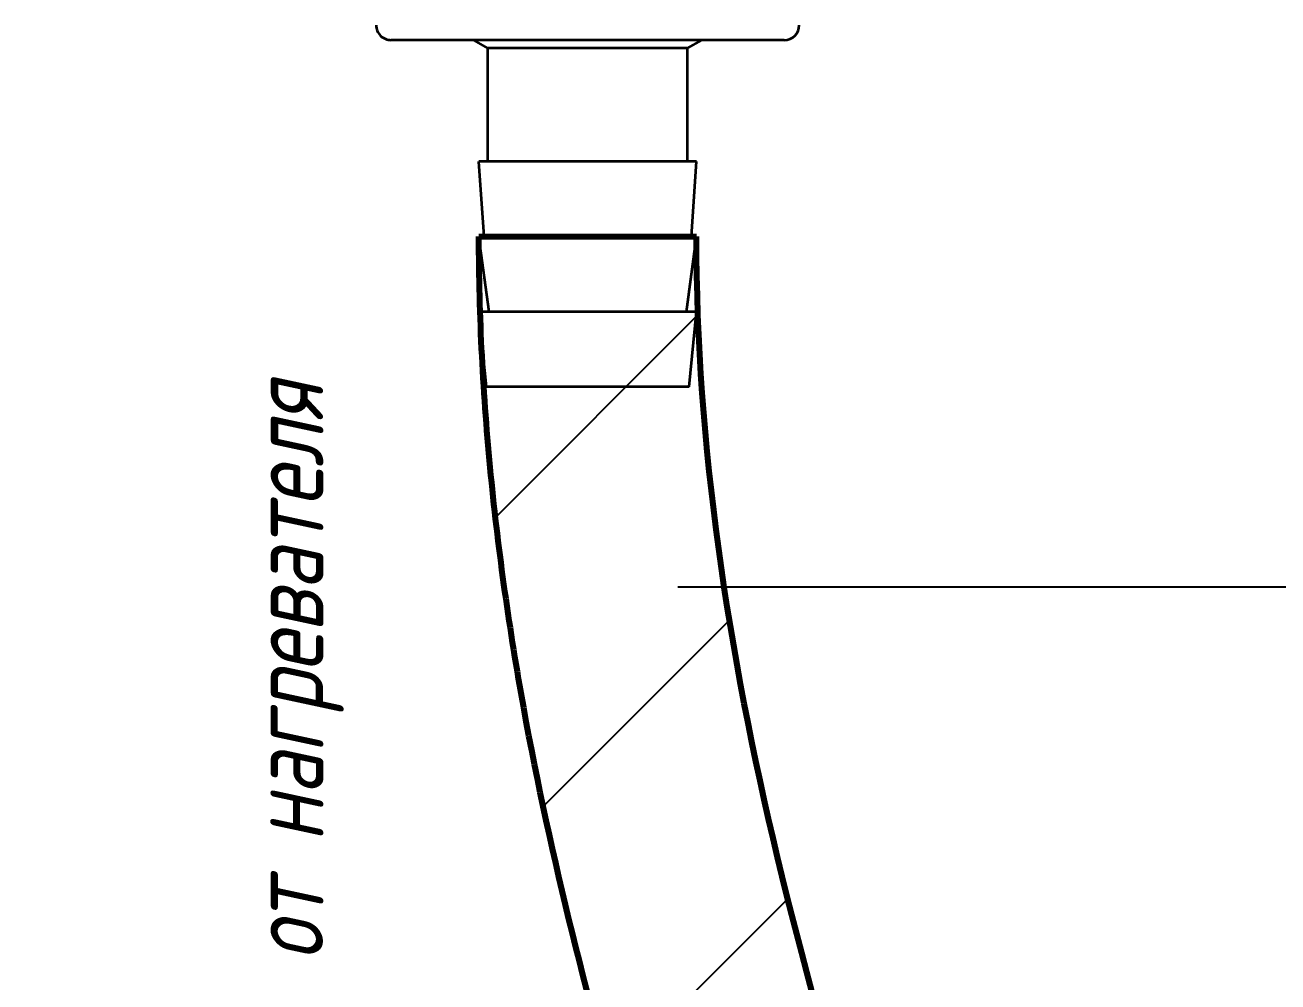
# Model space of a CAD drawing. Header units: millimetres. Extents: x -92220 to 11040, y -5929 to 27498.
# Drawn here: x 337.5 to 421, y 1123.7 to 1187.4 of the extents above; entities that cross this region are included whole.
import ezdxf

# ---------------------------------------------------------------- set-up
doc = ezdxf.new("R2010")
doc.units = ezdxf.units.MM
doc.linetypes.add('DASHED', pattern=[19.05, 12.7, -6.35])
doc.layers.add('100 noprint', color=1, linetype='Continuous', plot=False)
doc.layers.add('11 Водоразборный узел', color=7, linetype='Continuous')
doc.layers.add('13 Канализация 2', color=7, linetype='Continuous')
doc.styles.add('ГОСТ-ISOCPEUR', font='isocpeui.ttf', dxfattribs={"width": 0.8})

msp = doc.modelspace()

# ---------------------------------------------------------------- hatches: boundary and pattern name
at = {"layer": '13 Канализация 2', "lineweight": -3}
h = msp.add_hatch(dxfattribs=at)
h.set_pattern_fill('ANSI31', color=256, scale=5, style=0)
edge = h.paths.add_edge_path()
edge.add_spline(control_points=[(628.417, 289.958), (628.413, 296.534), (627.794, 309.63), (625.113, 329.006), (620.847, 347.938), (613.291, 372.552), (600.722, 402.332), (582.093, 436.519), (561.126, 469.616), (531.714, 512.621), (502.022, 554.898), (475.903, 598.706), (458.402, 631.834), (442.597, 665.492), (428.341, 699.651), (415.475, 734.272), (399.957, 781.03), (383.257, 840.511), (366.293, 912.956), (346.308, 1010.818), (326.412, 1108.776), (307.344, 1206.593), (298.309, 1267.718), (293.741, 1316.59), (291.305, 1365.81), (292.25, 1402.842), (292.25, 1427.655)], knot_values=[0, 0, 0, 0, 19.727014, 39.263718, 58.613595, 77.881164, 116.445009, 155.330985, 194.563689, 233.934036, 311.640841, 349.454811, 386.860875, 423.995714, 460.969763, 497.872007, 534.771368, 608.741647, 683.117566, 757.9428, 908.373419, 983.002416, 1056.899524, 1093.609668, 1130.227868, 1204.665591, 1204.665591, 1204.665591, 1204.665591], degree=3, periodic=0)
edge.add_line((292.25, 1427.655), (277.75, 1427.655))
edge.add_spline(control_points=[(277.75, 1427.655), (277.75, 1402.521), (274.67, 1280.259), (340.075, 987.907), (400.946, 617.006), (613.917, 391.222), (613.917, 289.832)], knot_values=[0, 0, 0, 0, 75.401912, 366.059478, 892.491043, 1196.661394, 1196.661394, 1196.661394, 1196.661394], degree=3, periodic=0)
edge.add_line((613.917, 289.832), (628.417, 289.958))
h = msp.add_hatch(dxfattribs=at)
h.set_pattern_fill('ANSI31', color=256, scale=5, style=0)
edge = h.paths.add_edge_path()
edge.add_spline(control_points=[(664.915, 290.277), (664.915, 341.994), (628.229, 510.29), (522.3, 772.257), (425.22, 1009.271), (382.25, 1145.415), (382.25, 1173.332)], knot_values=[0, 0, 0, 0, 155.15014, 509.990275, 846.315293, 930.06842, 930.06842, 930.06842, 930.06842], degree=3, periodic=0)
edge.add_line((382.25, 1173.332), (367.75, 1173.332))
edge.add_spline(control_points=[(367.75, 1173.332), (367.75, 1168.03), (368.309, 1157.506), (371.257, 1136.928), (380.109, 1102.678), (396.541, 1055.793), (416.211, 1000.294), (443.732, 927.574), (479.579, 837.678), (523.563, 730.443), (559.233, 640.781), (585.784, 568.329), (604.379, 513.535), (621.243, 458.197), (633.727, 411.712), (641.835, 374.288), (646.564, 346.285), (649.662, 318.244), (650.416, 299.506), (650.416, 290.15)], knot_values=[0, 0, 0, 0, 15.907348, 31.557603, 62.293665, 121.816569, 180.558117, 238.945503, 355.06006, 470.884691, 586.666378, 644.51775, 702.358128, 760.231569, 818.048411, 846.692333, 875.078415, 903.208583, 931.274439, 931.274439, 931.274439, 931.274439], degree=3, periodic=0)
edge.add_line((650.416, 290.15), (664.915, 290.277))

# ---------------------------------------------------------------- linework, layer by layer
at = {"layer": '100 noprint', "color": 2, "linetype": 'DASHED', "ltscale": 10}
msp.add_line((0, 1150), (8888.83, 1150), dxfattribs=at)
at = {"layer": '11 Водоразборный узел', "lineweight": 35, "ltscale": 0.040092}
msp.add_line((363.504, 1186.432), (361.9, 1186.432), dxfattribs=at)
at = {"layer": '11 Водоразборный узел', "lineweight": 35}
msp.add_line((388.1, 1186.432), (363.504, 1186.432), dxfattribs=at)
at = {"layer": '11 Водоразборный узел', "lineweight": 35, "ltscale": 0.027424}
msp.add_line((368.35, 1185.884), (367.4, 1186.432), dxfattribs=at)
at = {"layer": '11 Водоразборный узел', "lineweight": 35, "ltscale": 0.020352}
msp.add_line((369.164, 1185.884), (368.35, 1185.884), dxfattribs=at)
at = {"layer": '11 Водоразборный узел', "lineweight": 35, "ltscale": 0.188788}
for p, q in [((368.35, 1178.332), (368.35, 1185.884)), ((381.65, 1178.332), (381.65, 1185.884))]:
    msp.add_line(p, q, dxfattribs=at)
at = {"layer": '11 Водоразборный узел', "lineweight": 35, "ltscale": 0.312148}
msp.add_line((381.65, 1185.884), (369.164, 1185.884), dxfattribs=at)
at = {"layer": '11 Водоразборный узел', "lineweight": 35, "ltscale": 0.027425}
msp.add_line((381.65, 1185.884), (382.6, 1186.432), dxfattribs=at)
at = {"layer": '11 Водоразборный узел', "lineweight": 35, "ltscale": 0.022188}
for p, q in [((368.638, 1178.332), (367.75, 1178.332)), ((368.638, 1173.332), (367.75, 1173.332)), ((368.638, 1168.332), (367.75, 1168.332))]:
    msp.add_line(p, q, dxfattribs=at)
at = {"layer": '11 Водоразборный узел', "lineweight": 35, "ltscale": 0.125293}
for p, q in [((368.093, 1173.332), (367.75, 1178.332)), ((381.907, 1173.332), (382.25, 1178.332))]:
    msp.add_line(p, q, dxfattribs=at)
at = {"layer": '11 Водоразборный узел', "lineweight": 35, "ltscale": 0.340312}
for p, q in [((382.25, 1178.332), (368.638, 1178.332)), ((382.25, 1173.332), (368.638, 1173.332)), ((382.25, 1168.332), (368.638, 1168.332))]:
    msp.add_line(p, q, dxfattribs=at)
at = {"layer": '11 Водоразборный узел', "lineweight": 35, "ltscale": 0.126119}
for p, q in [((368.421, 1168.332), (367.75, 1173.332)), ((381.579, 1168.332), (382.25, 1173.332))]:
    msp.add_line(p, q, dxfattribs=at)
at = {"layer": '11 Водоразборный узел', "lineweight": 35, "ltscale": 0.125623}
for p, q in [((368.25, 1163.332), (367.75, 1168.332)), ((381.75, 1163.332), (382.25, 1168.332))]:
    msp.add_line(p, q, dxfattribs=at)
at = {"layer": '11 Водоразборный узел', "lineweight": 35, "ltscale": 0.020658}
msp.add_line((369.076, 1163.332), (368.25, 1163.332), dxfattribs=at)
at = {"layer": '11 Водоразборный узел', "lineweight": 35, "ltscale": 0.316842}
msp.add_line((381.75, 1163.332), (369.076, 1163.332), dxfattribs=at)
at = {"layer": '11 Водоразборный узел', "lineweight": 35}
for centre, start, end in [((361.9, 1187.432), 179.99999, 270), ((388.1, 1187.432), 270, 360)]:
    msp.add_arc(centre, 1, start, end, dxfattribs=at)
at = {"layer": '13 Канализация 2', "lineweight": 80}
msp.add_line((367.75, 1173.332), (382.25, 1173.332), dxfattribs=at)
for points, start_tangent, end_tangent in [([(277.75, 1427.655), (277.75, 1352.253), (320.833, 1064.806), (480.449, 563.156), (613.917, 289.832)], (0, -1), (0, -1)), ([(650.416, 290.15), (649.338, 318.196), (646.309, 346.162), (641.636, 374.161), (635.636, 402.169), (620.939, 458.087), (604.087, 513.453), (585.566, 568.248), (565.714, 622.586), (523.38, 730.351), (479.79, 837.66), (437.028, 945.614), (416.446, 1000.253), (396.659, 1055.562), (377.982, 1112.079), (370.734, 1141.948), (368.551, 1157.445), (367.75, 1173.332)], (0, 1), (0, 1)), ([(664.915, 290.277), (640.081, 443.427), (519.962, 777.317), (399.768, 1091.432), (382.25, 1173.332)], (0, 1), (0, 1))]:
    msp.add_spline(points, degree=3, dxfattribs=dict(at, start_tangent=start_tangent, end_tangent=end_tangent))
msp.add_open_spline([(292.25, 1427.655), (292.25, 1402.842), (291.305, 1365.81), (293.741, 1316.59), (298.309, 1267.718), (307.344, 1206.593), (326.412, 1108.776), (346.308, 1010.818), (366.293, 912.956), (383.257, 840.511), (399.957, 781.03), (415.475, 734.272), (428.341, 699.651), (442.597, 665.492), (458.402, 631.834), (475.903, 598.706), (502.022, 554.898), (531.714, 512.621), (561.126, 469.616), (582.093, 436.519), (600.722, 402.332), (613.291, 372.552), (620.847, 347.938), (625.113, 329.006), (627.794, 309.63), (628.413, 296.534), (628.417, 289.958)], degree=3, knots=[0, 0, 0, 0, 74.437722, 111.055923, 147.766067, 221.663174, 296.292172, 446.722791, 521.548025, 595.923944, 669.894223, 706.793584, 743.695828, 780.669877, 817.804716, 855.21078, 893.02475, 970.731554, 1010.101902, 1049.334606, 1088.220582, 1126.784427, 1146.051996, 1165.401873, 1184.938576, 1204.665591, 1204.665591, 1204.665591, 1204.665591], dxfattribs=at)

# ---------------------------------------------------------------- texts
at = {"layer": '100 noprint', "color": 1, "style": 'ГОСТ-ISOCPEUR', "width": 0.8}
msp.add_text('от нагревателя', height=5, rotation=90, dxfattribs=at).set_placement((357.381, 1125.111))

doc.saveas('drawing.dxf')
